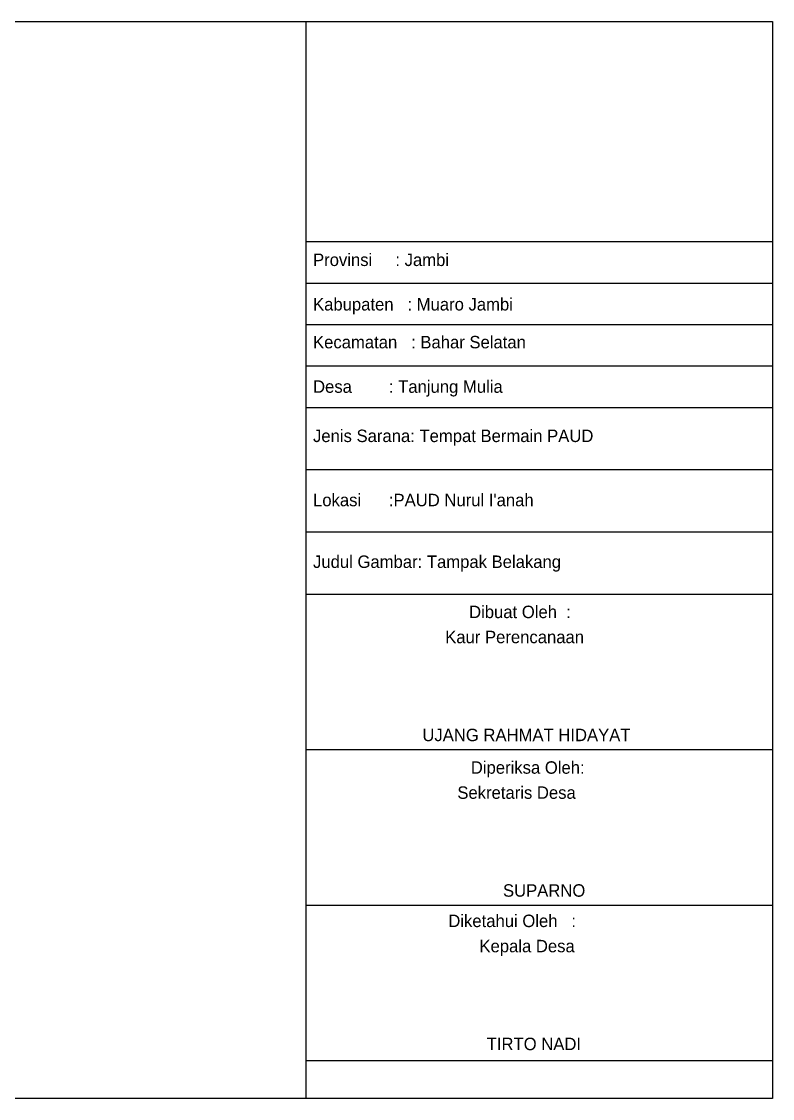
# Model space of a CAD drawing. Header units: inches. Extents: x -1543 to 2447, y -3648 to -1027.
# Drawn here: x 1710 to 2434, y -2066 to -1027 of the extents above; entities that cross this region are included whole.
import ezdxf

# ---------------------------------------------------------------- set-up
doc = ezdxf.new("R2010")
doc.units = ezdxf.units.IN
doc.header["$MEASUREMENT"] = 0

msp = doc.modelspace()

# ---------------------------------------------------------------- linework, layer by layer
for p, q in [((673.3, -1027.2), (2433.6, -1027.2)), ((1983.7, -1027.2), (1983.7, -2065.9)), ((2433.6, -1027.2), (2433.6, -2065.9)), ((1983.7, -1239.4), (2433.6, -1239.4)), ((1983.7, -1279.4), (2433.6, -1279.4)), ((1983.7, -1319.4), (2433.6, -1319.4)), ((1983.7, -1359.4), (2433.6, -1359.4)), ((1983.7, -1399.4), (2433.6, -1399.4)), ((1983.7, -1459.4), (2433.6, -1459.4)), ((1983.7, -1519.4), (2433.6, -1519.4)), ((1983.7, -1579.4), (2433.6, -1579.4)), ((1983.7, -1729.4), (2433.6, -1729.4)), ((1983.7, -1879.4), (2433.6, -1879.4)), ((1983.7, -2029.4), (2433.6, -2029.4)), ((2433.6, -2065.9), (673.3, -2065.9))]:
    msp.add_line(p, q)

# ---------------------------------------------------------------- texts
for s, p in [('Provinsi     : Jambi', (1990.7, -1263)), ('Kabupaten   : Muaro Jambi', (1990.7, -1305.9)), ('Kecamatan   : Bahar Selatan', (1990.7, -1342.4)), ('Desa        : Tanjung Mulia', (1990.7, -1385.3)), ('Jenis Sarana: Tempat Bermain PAUD', (1990.7, -1432.8)), ("Lokasi      :PAUD Nurul I'anah", (1990.7, -1494.7)), ('Judul Gambar: Tampak Belakang', (1990.7, -1554.2)), ('Dibuat Oleh  :', (2141.1, -1602.6)), ('Kaur Perencanaan', (2118.1, -1626.8)), ('UJANG RAHMAT HIDAYAT', (2096.1, -1721.3)), ('Diperiksa Oleh:', (2142.8, -1752.7)), ('Sekretaris Desa', (2129.8, -1776.9)), ('SUPARNO', (2173.8, -1871.3)), ('Diketahui Oleh   :', (2121.1, -1900.6)), ('Kepala Desa', (2151.1, -1924.9)), ('TIRTO NADI', (2158.1, -2019.3))]:
    msp.add_text(s, height=12).set_placement(p)

doc.saveas('drawing.dxf')
